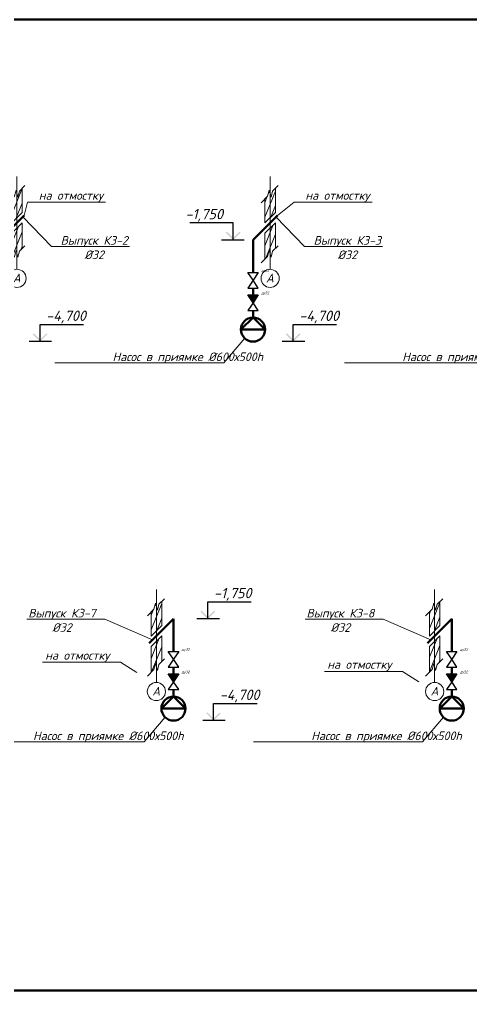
# Model space of a CAD drawing. Header units: millimetres. Extents: x -473555 to 660023, y 5037 to 453528.
# Drawn here: x 304483 to 317580, y 9755 to 37924 of the extents above; entities that cross this region are included whole.
import ezdxf
from ezdxf import colors
from ezdxf.entities.mleader import LeaderData, LeaderLine
from ezdxf.enums import TextEntityAlignment as Align
from ezdxf.math import Vec2, Vec3

# ---------------------------------------------------------------- set-up
doc = ezdxf.new("R2010")
doc.units = ezdxf.units.MM
doc.set_wipeout_variables(frame=1)
doc.layers.add('_ВК-маска', color=255, linetype='Continuous', transparency=0.9)
doc.layers.add('_ВК-Спецификация', color=3, linetype='Continuous', lineweight=15, plot=False, transparency=0.5)
doc.layers.add('ВК_K1', color=34, linetype='Continuous', lineweight=50)
doc.layers.add('ВК_К1_текст', color=34, linetype='Continuous')
doc.layers.add('ВК_К3_текст', color=4, linetype='Continuous')
doc.styles.add('ISOPEUR', font='isocpeui.ttf')

# ---------------------------------------------------------------- blocks, each defined once
blk = doc.blocks.new('_None')
blk = doc.blocks.new('*U115')
at = {"layer": '_ВК-Спецификация', "style": 'ISOPEUR'}
blk.add_attdef('ДУ', text='', height=50, dxfattribs=at).set_placement((235, 165), align=Align.CENTER)
blk.add_wipeout([(0, 0), (100, -152), (-100, -152)]).dxf.layer = '_ВК-маска'
blk.add_wipeout([(0, 0), (100, -152), (-100, -152)]).dxf.layer = '_ВК-маска'
blk.add_wipeout([(100, -152), (-100, -152), (0, 0)]).dxf.layer = '_ВК-маска'
at = {"linetype": 'ByBlock', "lineweight": 30}
blk.add_lwpolyline([(100, -152), (0, 0), (-100, -152), (100, -152)], dxfattribs=at)
blk.add_wipeout([(0, 0), (100, 151), (-100, 151)]).dxf.layer = '_ВК-маска'
blk.add_lwpolyline([(100, 151), (0, 0), (-100, 151), (100, 151)], dxfattribs=at)
blk = doc.blocks.new('*U349')
at = {"layer": '_ВК-Спецификация', "style": 'ISOPEUR'}
blk.add_attdef('ДУ', text='', height=50, dxfattribs=at).set_placement((235, 165), align=Align.CENTER)
blk.add_wipeout([(0, 0), (100, -152), (-100, -152)]).dxf.layer = '_ВК-маска'
blk.add_wipeout([(0, 0), (100, -152), (-100, -152)]).dxf.layer = '_ВК-маска'
blk.add_wipeout([(100, -152), (-100, -152), (0, 0)]).dxf.layer = '_ВК-маска'
at = {"linetype": 'ByBlock', "lineweight": 30}
blk.add_lwpolyline([(100, -152), (0, 0), (-100, -152), (100, -152)], dxfattribs=at)
blk.add_wipeout([(0, 0), (100, 151), (-100, 151)]).dxf.layer = '_ВК-маска'
h = blk.add_hatch(color=256)
h.dxf.hatch_style = 1
h.paths.add_polyline_path([(0, 0), (100, 151), (-100, 151)])
blk.add_lwpolyline([(100, 151), (0, 0), (-100, 151), (100, 151)], dxfattribs=at)
blk = doc.blocks.new('*U255')
at = {"linetype": 'ByBlock', "lineweight": -2}
h = blk.add_hatch(color=256, dxfattribs=at)
h.paths.add_polyline_path([(527, 212), (499, 240), (315, 57), (315, 0)])
h.paths.add_polyline_path([(131, 240), (103, 212), (315, 0), (315, 57)])
for p, q in [((315, 0), (315, 500)), ((315, 500), (1572, 500)), ((649, 0), (0, 0))]:
    blk.add_line(p, q, dxfattribs=at)
at = {"linetype": 'ByBlock', "style": 'ISOPEUR'}
blk.add_attdef('ОТМЕТКА', (521, 600), '', height=300, dxfattribs=at)
blk = doc.blocks.new('*U231')
at = {"lineweight": 15}
h = blk.add_hatch(dxfattribs=at)
h.set_pattern_fill('ANSI31', color=256, scale=50, angle=23, style=0)
h.set_pattern_definition([(68, (3183.52, 294.12), (-147.1904, 59.469), [])])
h.paths.add_polyline_path([(153, 993), (73, 913), (27, 740), (-27, 940), (-73, 766), (-153, 686), (-153, -12), (153, 295)])
h = blk.add_hatch(dxfattribs=at)
h.set_pattern_fill('ANSI31', color=256, scale=50, angle=23, style=0)
h.set_pattern_definition([(68, (3183.52, 310.29), (-147.1904, 59.469), [])])
h.paths.add_polyline_path([(153, -4), (-153, -311), (-153, -1060), (-73, -980), (-27, -807), (27, -1007), (73, -834), (153, -754)])
at = {"lineweight": 15, "ltscale": 100}
blk.add_line((0, 1340), (0, -1356), dxfattribs=at)
at = {"lineweight": 15, "ltscale": 2}
for points in [[(232, 1072), (73, 913), (27, 740), (-27, 940), (-73, 766), (-262, 577)], [(232, -675), (73, -834), (27, -1007), (-27, -807), (-73, -980), (-262, -1169)]]:
    blk.add_lwpolyline(points, dxfattribs=at)
at = {"lineweight": 15}
for points in [[(153, 993), (153, 295), (-153, -12), (-153, 686)], [(-153, -1060), (-153, -311), (153, -4), (153, -754)]]:
    blk.add_lwpolyline(points, dxfattribs=at)
at = {"lineweight": 15, "ltscale": 100}
blk.add_circle((0, -1619), 263, dxfattribs=at)
at = {"lineweight": 15, "ltscale": 100, "style": 'ISOPEUR'}
blk.add_attdef('ОСЬ', (-118, -1734), '', height=250, dxfattribs=at)
blk = doc.blocks.new('*U224')
at = {"linetype": 'ByBlock', "lineweight": -2}
h = blk.add_hatch(color=256, dxfattribs=at)
h.paths.add_polyline_path([(-527, 212), (-499, 240), (-315, 57), (-315, 0)])
h.paths.add_polyline_path([(-131, 240), (-103, 212), (-315, 0), (-315, 57)])
for p, q in [((-315, 500), (-1572, 500)), ((-315, 0), (-315, 500)), ((-649, 0), (0, 0))]:
    blk.add_line(p, q, dxfattribs=at)
at = {"linetype": 'ByBlock', "style": 'ISOPEUR'}
blk.add_attdef('ОТМЕТКА', (-1565, 600), '', height=300, dxfattribs=at)

msp = doc.modelspace()

# ---------------------------------------------------------------- linework, layer by layer
at = {"layer": 'ВК_K1'}
for p, q in [((304623.3, 32235.9), (303916.2, 31528.8)), ((311956.6, 32235.9), (311249.5, 31528.8)), ((310899.5, 28928.8), (311249.5, 29278.8)), ((311249.5, 29278.8), (311599.5, 28928.8)), ((311599.5, 28928.8), (310899.5, 28928.8)), ((308595.4, 17935.1), (308945.4, 18285.1)), ((308945.4, 18285.1), (309295.4, 17935.1)), ((316656.7, 17935.1), (317006.7, 18285.1)), ((317006.7, 18285.1), (317356.7, 17935.1)), ((309295.4, 17935.1), (308595.4, 17935.1)), ((317356.7, 17935.1), (316656.7, 17935.1))]:
    msp.add_line(p, q, dxfattribs=at)
msp.add_lwpolyline([(163169, 37924.2), (328100.9, 37924.2), (328100.9, 9755), (163169, 9755)], close=True, dxfattribs=at)
for centre in [(311249.5, 28928.8), (308945.4, 17935.1), (317006.7, 17935.1)]:
    msp.add_circle(centre, 350, dxfattribs=at)

# ---------------------------------------------------------------- block references
msp.add_blockref('*U231', (304411.1, 32031.8)).add_auto_attribs({'ОСЬ': 'A'})
at = {"layer": 'ВК_К1_текст'}
ref = msp.add_blockref('*U224', (310989.7, 31528.8), dxfattribs=at)
ref.add_attrib('ОТМЕТКА', '-1,750', (309289.1, 32128.8), dxfattribs={"layer": '0', "linetype": 'ByBlock', "height": 300, "style": 'ISOPEUR'})
ref = msp.add_blockref('*U255', (304764.3, 28578.8), dxfattribs=at)
ref.add_attrib('ОТМЕТКА', '-4,700', (305254.6, 29178.8), dxfattribs={"layer": '0', "linetype": 'ByBlock', "height": 300, "style": 'ISOPEUR'})
ref = msp.add_blockref('*U255', (312097.6, 28578.8), dxfattribs=at)
ref.add_attrib('ОТМЕТКА', '-4,700', (312588, 29178.8), dxfattribs={"layer": '0', "linetype": 'ByBlock', "height": 300, "style": 'ISOPEUR'})
ref = msp.add_blockref('*U255', (309625.2, 20535.1), dxfattribs=at)
ref.add_attrib('ОТМЕТКА', '-1,750', (310115.6, 21135.1), dxfattribs={"layer": '0', "linetype": 'ByBlock', "height": 300, "style": 'ISOPEUR'})
ref = msp.add_blockref('*U255', (309793.5, 17585.1), dxfattribs=at)
ref.add_attrib('ОТМЕТКА', '-4,700', (310283.9, 18185.1), dxfattribs={"layer": '0', "linetype": 'ByBlock', "height": 300, "style": 'ISOPEUR'})

# ---------------------------------------------------------------- leaders
at = {"layer": 'ВК_К1_текст', "linetype": 'Continuous'}
ml = msp.add_multileader_mtext('Standard', dxfattribs=at)
ml.set_content('%%C50', color=256, style='ISOPEUR')
ml.set_leader_properties(lineweight=15)
ml.set_arrow_properties(name='NONE')
ml.build(insert=Vec2(0, 0))
ml.multileader.update_dxf_attribs({"text_left_attachment_type": 6, "text_right_attachment_type": 6, "dogleg_length": 0.1, "arrow_head_size": 400, "scale": 100})
ctx = ml.context
ctx.base_point, ctx.scale, ctx.char_height, ctx.arrow_head_size, ctx.landing_gap_size, ctx.plane_origin = Vec3(277198.9, 36059.9), 100, 250, 400, 200, Vec3(286178, 25583.7)
ctx.left_attachment, ctx.right_attachment, ctx.text_align_type = 6, 6, 1
notes = []
notes.append((ctx, [(1, (1, 1, 0), (278158.7, 36059.9), (-1, 0), 10, [(0, [(278426.5, 35495)], 0, [])])]))
ctx.mtext.insert, ctx.mtext.width, ctx.mtext.alignment, ctx.mtext.flow_direction = Vec3(277673.8, 36359.9), 549.811, 2, 5
ml = msp.add_multileader_mtext('Standard', dxfattribs=at)
ml.set_content('%%C50', color=256, style='ISOPEUR')
ml.set_leader_properties(lineweight=15)
ml.set_arrow_properties(name='NONE')
ml.build(insert=Vec2(0, 0))
ml.multileader.update_dxf_attribs({"text_left_attachment_type": 6, "text_right_attachment_type": 6, "dogleg_length": 0.1, "arrow_head_size": 400, "scale": 100})
ctx = ml.context
ctx.base_point, ctx.scale, ctx.char_height, ctx.arrow_head_size, ctx.landing_gap_size, ctx.plane_origin = Vec3(278554.5, 30127.8), 100, 250, 400, 200, Vec3(287533.6, 19651.6)
ctx.left_attachment, ctx.right_attachment, ctx.text_align_type = 6, 6, 1
notes.append((ctx, [(1, (1, 1, 0), (279514.3, 30127.8), (-1, 0), 10, [(0, [(279782.1, 29563)], 0, [])])]))
ctx.mtext.insert, ctx.mtext.width, ctx.mtext.alignment, ctx.mtext.flow_direction = Vec3(279029.4, 30427.8), 549.811, 2, 5
ml = msp.add_multileader_mtext('Standard', dxfattribs=at)
ml.set_content('q=2,7л/с\\Pv=0,63м/с\\Ph/d=0,53', color=256, style='ISOPEUR')
ml.set_leader_properties(lineweight=15)
ml.set_arrow_properties(name='NONE')
ml.build(insert=Vec2(0, 0))
ml.multileader.update_dxf_attribs({"text_left_attachment_type": 6, "text_right_attachment_type": 6, "dogleg_length": 0.1, "arrow_head_size": 400, "scale": 100})
ctx = ml.context
ctx.base_point, ctx.scale, ctx.char_height, ctx.arrow_head_size, ctx.landing_gap_size, ctx.plane_origin = Vec3(236978.1, 28376.8), 100, 250, 400, 200, Vec3(252444.3, 23512)
ctx.left_attachment, ctx.right_attachment, ctx.text_align_type = 6, 6, 1
notes.append((ctx, [(1, (1, 1, 0), (238956, 28376.8), (-1, 0), 10, [(0, [(241743.3, 27312.1)], 0, [])])]))
ctx.mtext.insert, ctx.mtext.width, ctx.mtext.alignment, ctx.mtext.flow_direction = Vec3(237962.1, 28676.8), 1393.182, 2, 5
ml = msp.add_multileader_mtext('Standard', dxfattribs=at)
ml.set_content('Насос в приямке %%C600х500h', color=256, style='ISOPEUR')
ml.set_leader_properties(lineweight=15)
ml.set_arrow_properties(name='NONE')
ml.build(insert=Vec2(0, 0))
ml.multileader.update_dxf_attribs({"text_left_attachment_type": 6, "text_right_attachment_type": 6, "dogleg_length": 0.1, "arrow_head_size": 400, "scale": 100})
ctx = ml.context
ctx.base_point, ctx.scale, ctx.char_height, ctx.arrow_head_size, ctx.landing_gap_size, ctx.plane_origin = Vec3(294060.9, 27964.1), 100, 250, 400, 200, Vec3(304153.6, 17487.9)
ctx.left_attachment, ctx.right_attachment, ctx.text_align_type = 6, 6, 1
notes.append((ctx, [(1, (1, 1, 0), (296134.4, 27964.1), (-1, 0), 10, [(0, [(296741.2, 28675)], 0, [])])]))
ctx.mtext.insert, ctx.mtext.width, ctx.mtext.alignment, ctx.mtext.flow_direction = Vec3(295092.6, 28264.1), 1666.841, 2, 5
ml = msp.add_multileader_mtext('Standard', dxfattribs=at)
ml.set_content('Насос в приямке %%C600х500h', color=256, style='ISOPEUR')
ml.set_leader_properties(lineweight=15)
ml.set_arrow_properties(name='NONE')
ml.build(insert=Vec2(0, 0))
ml.multileader.update_dxf_attribs({"text_left_attachment_type": 6, "text_right_attachment_type": 6, "dogleg_length": 0.1, "arrow_head_size": 400, "scale": 100})
ctx = ml.context
ctx.base_point, ctx.scale, ctx.char_height, ctx.arrow_head_size, ctx.landing_gap_size, ctx.plane_origin = Vec3(300994.8, 27964.1), 100, 250, 400, 200, Vec3(311087.6, 17487.9)
ctx.left_attachment, ctx.right_attachment, ctx.text_align_type = 6, 6, 1
notes.append((ctx, [(1, (1, 1, 0), (303068.3, 27964.1), (-1, 0), 10, [(0, [(303675.2, 28675)], 0, [])])]))
ctx.mtext.insert, ctx.mtext.width, ctx.mtext.alignment, ctx.mtext.flow_direction = Vec3(302026.6, 28264.1), 1666.841, 2, 5
ml = msp.add_multileader_mtext('Standard', dxfattribs=at)
ml.set_content('Насос в приямке %%C600х500h', color=256, style='ISOPEUR')
ml.set_leader_properties(lineweight=15)
ml.set_arrow_properties(name='NONE')
ml.build(insert=Vec2(0, 0))
ml.multileader.update_dxf_attribs({"text_left_attachment_type": 6, "text_right_attachment_type": 6, "dogleg_length": 0.1, "arrow_head_size": 400, "scale": 100})
ctx = ml.context
ctx.base_point, ctx.scale, ctx.char_height, ctx.arrow_head_size, ctx.landing_gap_size, ctx.plane_origin = Vec3(308328.2, 27964.1), 100, 250, 400, 200, Vec3(318420.9, 17487.9)
ctx.left_attachment, ctx.right_attachment, ctx.text_align_type = 6, 6, 1
notes.append((ctx, [(1, (1, 1, 0), (310401.6, 27964.1), (-1, 0), 10, [(0, [(311008.5, 28675)], 0, [])])]))
ctx.mtext.insert, ctx.mtext.width, ctx.mtext.alignment, ctx.mtext.flow_direction = Vec3(309359.9, 28264.1), 1666.841, 2, 5
ml = msp.add_multileader_mtext('Standard', dxfattribs=at)
ml.set_content('Насос в приямке %%C600х500h', color=256, style='ISOPEUR')
ml.set_leader_properties(lineweight=15)
ml.set_arrow_properties(name='NONE')
ml.build(insert=Vec2(0, 0))
ml.multileader.update_dxf_attribs({"text_left_attachment_type": 6, "text_right_attachment_type": 6, "dogleg_length": 0.1, "arrow_head_size": 400, "scale": 100})
ctx = ml.context
ctx.base_point, ctx.scale, ctx.char_height, ctx.arrow_head_size, ctx.landing_gap_size, ctx.plane_origin = Vec3(316720.9, 27964.1), 100, 250, 400, 200, Vec3(326813.6, 17487.9)
ctx.left_attachment, ctx.right_attachment, ctx.text_align_type = 6, 6, 1
notes.append((ctx, [(1, (1, 1, 0), (318794.3, 27964.1), (-1, 0), 10, [(0, [(319401.2, 28675)], 0, [])])]))
ctx.mtext.insert, ctx.mtext.width, ctx.mtext.alignment, ctx.mtext.flow_direction = Vec3(317752.6, 28264.1), 1666.841, 2, 5
ml = msp.add_multileader_mtext('Standard', dxfattribs=at)
ml.set_content('q=4,7л/с\\Pv=0,73м/с\\Ph/d=0,4', color=256, style='ISOPEUR')
ml.set_leader_properties(lineweight=15)
ml.set_arrow_properties(name='NONE')
ml.build(insert=Vec2(0, 0))
ml.multileader.update_dxf_attribs({"text_left_attachment_type": 6, "text_right_attachment_type": 6, "dogleg_length": 0.1, "arrow_head_size": 400, "scale": 100})
ctx = ml.context
ctx.base_point, ctx.scale, ctx.char_height, ctx.arrow_head_size, ctx.landing_gap_size, ctx.plane_origin = Vec3(235470.3, 26869), 100, 250, 400, 200, Vec3(250936.6, 22004.2)
ctx.left_attachment, ctx.right_attachment, ctx.text_align_type = 6, 6, 1
notes.append((ctx, [(1, (1, 1, 0), (237448.3, 26869), (-1, 0), 10, [(0, [(240235.5, 25804.3)], 0, [])])]))
ctx.mtext.insert, ctx.mtext.width, ctx.mtext.alignment, ctx.mtext.flow_direction = Vec3(236454.3, 27169), 1393.182, 2, 5
ml = msp.add_multileader_mtext('Standard', dxfattribs=at)
ml.set_content('q=4,7л/с\\Pv=0,73м/с\\Ph/d=0,4', color=256, style='ISOPEUR')
ml.set_leader_properties(lineweight=15)
ml.set_arrow_properties(name='NONE')
ml.build(insert=Vec2(0, 0))
ml.multileader.update_dxf_attribs({"text_left_attachment_type": 6, "text_right_attachment_type": 6, "dogleg_length": 0.1, "arrow_head_size": 400, "scale": 100})
ctx = ml.context
ctx.base_point, ctx.scale, ctx.char_height, ctx.arrow_head_size, ctx.landing_gap_size, ctx.plane_origin = Vec3(243789.9, 23144.7), 100, 250, 400, 200, Vec3(259113.1, 17713.2)
ctx.left_attachment, ctx.right_attachment, ctx.text_align_type = 6, 6, 1
notes.append((ctx, [(0, (1, 1, 0), (243779.9, 23144.7), (1, 0), 10, [(0, [(243034, 24447)], 0, [])])]))
ctx.mtext.insert, ctx.mtext.width, ctx.mtext.alignment, ctx.mtext.flow_direction = Vec3(244773.9, 23444.7), 1393.182, 2, 5
ml = msp.add_multileader_mtext('Standard', dxfattribs=at)
ml.set_content('Насос в приямке %%C600х500h', color=256, style='ISOPEUR')
ml.set_leader_properties(lineweight=15)
ml.set_arrow_properties(name='NONE')
ml.build(insert=Vec2(0, 0))
ml.multileader.update_dxf_attribs({"text_left_attachment_type": 6, "text_right_attachment_type": 6, "dogleg_length": 0.1, "arrow_head_size": 400, "scale": 100})
ctx = ml.context
ctx.base_point, ctx.scale, ctx.char_height, ctx.arrow_head_size, ctx.landing_gap_size, ctx.plane_origin = Vec3(287895.7, 16970.4), 100, 250, 400, 200, Vec3(297988.4, 6494.3)
ctx.left_attachment, ctx.right_attachment, ctx.text_align_type = 6, 6, 1
notes.append((ctx, [(1, (1, 1, 0), (289969.2, 16970.4), (-1, 0), 10, [(0, [(290576, 17681.3)], 0, [])])]))
ctx.mtext.insert, ctx.mtext.width, ctx.mtext.alignment, ctx.mtext.flow_direction = Vec3(288927.4, 17270.4), 1666.841, 2, 5
ml = msp.add_multileader_mtext('Standard', dxfattribs=at)
ml.set_content('Насос в приямке %%C600х500h', color=256, style='ISOPEUR')
ml.set_leader_properties(lineweight=15)
ml.set_arrow_properties(name='NONE')
ml.build(insert=Vec2(0, 0))
ml.multileader.update_dxf_attribs({"text_left_attachment_type": 6, "text_right_attachment_type": 6, "dogleg_length": 0.1, "arrow_head_size": 400, "scale": 100})
ctx = ml.context
ctx.base_point, ctx.scale, ctx.char_height, ctx.arrow_head_size, ctx.landing_gap_size, ctx.plane_origin = Vec3(298690.7, 16970.4), 100, 250, 400, 200, Vec3(308783.5, 6494.3)
ctx.left_attachment, ctx.right_attachment, ctx.text_align_type = 6, 6, 1
notes.append((ctx, [(1, (1, 1, 0), (300764.2, 16970.4), (-1, 0), 10, [(0, [(301371.1, 17681.3)], 0, [])])]))
ctx.mtext.insert, ctx.mtext.width, ctx.mtext.alignment, ctx.mtext.flow_direction = Vec3(299722.5, 17270.4), 1666.841, 2, 5
ml = msp.add_multileader_mtext('Standard', dxfattribs=at)
ml.set_content('Насос в приямке %%C600х500h', color=256, style='ISOPEUR')
ml.set_leader_properties(lineweight=15)
ml.set_arrow_properties(name='NONE')
ml.build(insert=Vec2(0, 0))
ml.multileader.update_dxf_attribs({"text_left_attachment_type": 6, "text_right_attachment_type": 6, "dogleg_length": 0.1, "arrow_head_size": 400, "scale": 100})
ctx = ml.context
ctx.base_point, ctx.scale, ctx.char_height, ctx.arrow_head_size, ctx.landing_gap_size, ctx.plane_origin = Vec3(306024.1, 16970.4), 100, 250, 400, 200, Vec3(316116.8, 6494.3)
ctx.left_attachment, ctx.right_attachment, ctx.text_align_type = 6, 6, 1
notes.append((ctx, [(1, (1, 1, 0), (308097.5, 16970.4), (-1, 0), 10, [(0, [(308704.4, 17681.3)], 0, [])])]))
ctx.mtext.insert, ctx.mtext.width, ctx.mtext.alignment, ctx.mtext.flow_direction = Vec3(307055.8, 17270.4), 1666.841, 2, 5
ml = msp.add_multileader_mtext('Standard', dxfattribs=at)
ml.set_content('Насос в приямке %%C600х500h', color=256, style='ISOPEUR')
ml.set_leader_properties(lineweight=15)
ml.set_arrow_properties(name='NONE')
ml.build(insert=Vec2(0, 0))
ml.multileader.update_dxf_attribs({"text_left_attachment_type": 6, "text_right_attachment_type": 6, "dogleg_length": 0.1, "arrow_head_size": 400, "scale": 100})
ctx = ml.context
ctx.base_point, ctx.scale, ctx.char_height, ctx.arrow_head_size, ctx.landing_gap_size, ctx.plane_origin = Vec3(314085.3, 16970.4), 100, 250, 400, 200, Vec3(324178.1, 6494.3)
ctx.left_attachment, ctx.right_attachment, ctx.text_align_type = 6, 6, 1
notes.append((ctx, [(1, (1, 1, 0), (316158.8, 16970.4), (-1, 0), 10, [(0, [(316765.7, 17681.3)], 0, [])])]))
ctx.mtext.insert, ctx.mtext.width, ctx.mtext.alignment, ctx.mtext.flow_direction = Vec3(315117.1, 17270.4), 1666.841, 2, 5
ml = msp.add_multileader_mtext('Standard', dxfattribs=at)
ml.set_content('Выпуск К1-4\\P%%C100', color=256, style='ISOPEUR')
ml.set_leader_properties(lineweight=15)
ml.set_arrow_properties(name='NONE')
ml.build(insert=Vec2(0, 0))
ml.multileader.update_dxf_attribs({"text_left_attachment_type": 6, "text_right_attachment_type": 6, "dogleg_length": 0.1, "arrow_head_size": 400, "scale": 100})
ctx = ml.context
ctx.base_point, ctx.scale, ctx.char_height, ctx.arrow_head_size, ctx.landing_gap_size, ctx.plane_origin = Vec3(263647.6, 12635.2), 100, 250, 400, 200, Vec3(275984.6, 7212.8)
ctx.left_attachment, ctx.right_attachment, ctx.text_align_type = 6, 6, 1
notes.append((ctx, [(1, (1, 1, 0), (266049.7, 12635.2), (-1, 0), 10, [(0, [(267513.1, 11119.9)], 0, [])])]))
ctx.mtext.insert, ctx.mtext.width, ctx.mtext.alignment, ctx.mtext.flow_direction = Vec3(264843.7, 12935.2), 2001.515, 2, 5
at = {"layer": 'ВК_К3_текст', "linetype": 'Continuous'}
ml = msp.add_multileader_mtext('Standard', dxfattribs=at)
ml.set_content('на отмостку', color=256, style='ISOPEUR')
ml.set_leader_properties(lineweight=15)
ml.set_arrow_properties(name='NONE')
ml.build(insert=Vec2(0, 0))
ml.multileader.update_dxf_attribs({"text_left_attachment_type": 6, "text_right_attachment_type": 6, "dogleg_length": 0.1, "arrow_head_size": 400, "scale": 100})
ctx = ml.context
ctx.base_point, ctx.scale, ctx.char_height, ctx.arrow_head_size, ctx.landing_gap_size, ctx.plane_origin = Vec3(304729.5, 32619), 100, 250, 400, 200, Vec3(309091, 22646)
ctx.left_attachment, ctx.right_attachment, ctx.text_align_type = 6, 6, 1
notes.append((ctx, [(0, (1, 1, 0), (304719.5, 32619), (1, 0), 10, [(0, [(304623.3, 32235.9)], 0, [])])]))
ctx.mtext.insert, ctx.mtext.alignment, ctx.mtext.flow_direction = Vec3(305971.8, 32944), 2, 5
ml = msp.add_multileader_mtext('Standard', dxfattribs=at)
ml.set_content('на отмостку', color=256, style='ISOPEUR')
ml.set_leader_properties(lineweight=15)
ml.set_arrow_properties(name='NONE')
ml.build(insert=Vec2(0, 0))
ml.multileader.update_dxf_attribs({"text_left_attachment_type": 6, "text_right_attachment_type": 6, "dogleg_length": 0.1, "arrow_head_size": 400, "scale": 100})
ctx = ml.context
ctx.base_point, ctx.scale, ctx.char_height, ctx.arrow_head_size, ctx.landing_gap_size, ctx.plane_origin = Vec3(312453, 32619.2), 100, 250, 400, 200, Vec3(316814.5, 22646.1)
ctx.left_attachment, ctx.right_attachment, ctx.text_align_type = 6, 6, 1
notes.append((ctx, [(0, (1, 1, 0), (312443, 32619.2), (1, 0), 10, [(0, [(311956.6, 32235.9)], 0, [])])]))
ctx.mtext.insert, ctx.mtext.alignment, ctx.mtext.flow_direction = Vec3(313695.3, 32944.2), 2, 5
ml = msp.add_multileader_mtext('Standard', dxfattribs=at)
ml.set_content('Выпуск К3-2\\P%%C32', color=256, style='ISOPEUR')
ml.set_leader_properties(lineweight=15)
ml.set_arrow_properties(name='NONE')
ml.build(insert=Vec2(0, 0))
ml.multileader.update_dxf_attribs({"text_left_attachment_type": 6, "text_right_attachment_type": 6, "dogleg_length": 0.1, "arrow_head_size": 400, "scale": 100})
ctx = ml.context
ctx.base_point, ctx.scale, ctx.char_height, ctx.arrow_head_size, ctx.landing_gap_size, ctx.plane_origin = Vec3(305422.2, 31340.1), 100, 250, 400, 200, Vec3(309582.6, 22622.5)
ctx.left_attachment, ctx.right_attachment, ctx.text_align_type = 6, 6, 1
notes.append((ctx, [(0, (1, 1, 0), (305412.2, 31340.1), (1, 0), 10, [(0, [(304581.1, 32193.8)], 0, [])])]))
ctx.mtext.insert, ctx.mtext.alignment, ctx.mtext.flow_direction = Vec3(306649, 31640.1), 2, 5
ml = msp.add_multileader_mtext('Standard', dxfattribs=at)
ml.set_content('Выпуск К3-3\\P%%C32', color=256, style='ISOPEUR')
ml.set_leader_properties(lineweight=15)
ml.set_arrow_properties(name='NONE')
ml.build(insert=Vec2(0, 0))
ml.multileader.update_dxf_attribs({"text_left_attachment_type": 6, "text_right_attachment_type": 6, "dogleg_length": 0.1, "arrow_head_size": 400, "scale": 100})
ctx = ml.context
ctx.base_point, ctx.scale, ctx.char_height, ctx.arrow_head_size, ctx.landing_gap_size, ctx.plane_origin = Vec3(312755.6, 31340.1), 100, 250, 400, 200, Vec3(316915.9, 22622.5)
ctx.left_attachment, ctx.right_attachment, ctx.text_align_type = 6, 6, 1
notes.append((ctx, [(0, (1, 1, 0), (312745.6, 31340.1), (1, 0), 10, [(0, [(311914.5, 32193.8)], 0, [])])]))
ctx.mtext.insert, ctx.mtext.alignment, ctx.mtext.flow_direction = Vec3(313982.3, 31640.1), 2, 5
ml = msp.add_multileader_mtext('Standard', dxfattribs=at)
ml.set_content('Выпуск К3-7\\P%%C32', color=256, style='ISOPEUR')
ml.set_leader_properties(lineweight=15)
ml.set_arrow_properties(name='NONE')
ml.build(insert=Vec2(0, 0))
ml.multileader.update_dxf_attribs({"text_left_attachment_type": 6, "text_right_attachment_type": 6, "dogleg_length": 0.1, "arrow_head_size": 400, "scale": 100})
ctx = ml.context
ctx.base_point, ctx.scale, ctx.char_height, ctx.arrow_head_size, ctx.landing_gap_size, ctx.plane_origin = Vec3(304481.8, 20527.2), 100, 250, 400, 200, Vec3(308823.6, 10554.2)
ctx.left_attachment, ctx.right_attachment, ctx.text_align_type = 6, 6, 1
notes.append((ctx, [(1, (1, 1, 0), (306956.6, 20527.2), (-1, 0), 10, [(0, [(308338.1, 19927.9)], 0, [])])]))
ctx.mtext.insert, ctx.mtext.alignment, ctx.mtext.flow_direction = Vec3(305714.2, 20827.2), 2, 5
ml = msp.add_multileader_mtext('Standard', dxfattribs=at)
ml.set_content('Выпуск К3-8\\P%%C32', color=256, style='ISOPEUR')
ml.set_leader_properties(lineweight=15)
ml.set_arrow_properties(name='NONE')
ml.build(insert=Vec2(0, 0))
ml.multileader.update_dxf_attribs({"text_left_attachment_type": 6, "text_right_attachment_type": 6, "dogleg_length": 0.1, "arrow_head_size": 400, "scale": 100})
ctx = ml.context
ctx.base_point, ctx.scale, ctx.char_height, ctx.arrow_head_size, ctx.landing_gap_size, ctx.plane_origin = Vec3(312554.3, 20527.2), 100, 250, 400, 200, Vec3(316884.9, 10554.2)
ctx.left_attachment, ctx.right_attachment, ctx.text_align_type = 6, 6, 1
notes.append((ctx, [(1, (1, 1, 0), (315017.9, 20527.2), (-1, 0), 10, [(0, [(316399.4, 19927.9)], 0, [])])]))
ctx.mtext.insert, ctx.mtext.alignment, ctx.mtext.flow_direction = Vec3(313781.1, 20827.2), 2, 5
ml = msp.add_multileader_mtext('Standard', dxfattribs=at)
ml.set_content('на отмостку', color=256, style='ISOPEUR')
ml.set_leader_properties(lineweight=15)
ml.set_arrow_properties(name='NONE')
ml.build(insert=Vec2(0, 0))
ml.multileader.update_dxf_attribs({"text_left_attachment_type": 6, "text_right_attachment_type": 6, "dogleg_length": 0.1, "arrow_head_size": 400, "scale": 100})
ctx = ml.context
ctx.base_point, ctx.scale, ctx.char_height, ctx.arrow_head_size, ctx.landing_gap_size, ctx.plane_origin = Vec3(304916.7, 19277.5), 100, 250, 400, 200, Vec3(309278.2, 9304.4)
ctx.left_attachment, ctx.right_attachment, ctx.text_align_type = 6, 6, 1
notes.append((ctx, [(1, (1, 1, 0), (307411.2, 19277.5), (-1, 0), 10, [(0, [(307887.1, 18977.2)], 0, [])])]))
ctx.mtext.insert, ctx.mtext.alignment, ctx.mtext.flow_direction = Vec3(306158.9, 19602.5), 2, 5
ml = msp.add_multileader_mtext('Standard', dxfattribs=at)
ml.set_content('на отмостку', color=256, style='ISOPEUR')
ml.set_leader_properties(lineweight=15)
ml.set_arrow_properties(name='NONE')
ml.build(insert=Vec2(0, 0))
ml.multileader.update_dxf_attribs({"text_left_attachment_type": 6, "text_right_attachment_type": 6, "dogleg_length": 0.1, "arrow_head_size": 400, "scale": 100})
ctx = ml.context
ctx.base_point, ctx.scale, ctx.char_height, ctx.arrow_head_size, ctx.landing_gap_size, ctx.plane_origin = Vec3(313087.4, 19013.9), 100, 250, 400, 200, Vec3(317448.8, 9040.8)
ctx.left_attachment, ctx.right_attachment, ctx.text_align_type = 6, 6, 1
notes.append((ctx, [(1, (1, 1, 0), (315581.8, 19013.9), (-1, 0), 10, [(0, [(316057.7, 18713.6)], 0, [])])]))
ctx.mtext.insert, ctx.mtext.alignment, ctx.mtext.flow_direction = Vec3(314329.6, 19338.9), 2, 5
for ctx, leaders in notes:
    for number, flags, end, landing, length, lines in leaders:
        leader = LeaderData()
        leader.index, (leader.has_last_leader_line, leader.has_dogleg_vector, leader.attachment_direction) = number, flags
        leader.last_leader_point, leader.dogleg_vector, leader.dogleg_length = Vec3(end), Vec3(landing), length
        for number, points, colour, breaks in lines:
            line = LeaderLine()
            line.index, line.vertices, line.color, line.breaks = number, Vec3.list(points), colors.encode_raw_color(colour), breaks
            leader.lines.append(line)
        ctx.leaders.append(leader)

# ---------------------------------------------------------------- next in the draw order: block references
at = {"layer": 'ВК_K1', "xscale": 1.5, "yscale": 1.5, "zscale": 1.5}
for p in [(311249.5, 30360.5), (308945.4, 19366.8), (317006.7, 19366.8)]:
    msp.add_blockref('*U115', p, dxfattribs=at).add_auto_attribs({'ДУ': 'ду32'})

# ---------------------------------------------------------------- next in the draw order: linework, layer by layer
at = {"layer": 'ВК_K1'}
for p, q in [((311249.5, 30587.8), (311249.5, 31528.8)), ((308945.4, 20535.1), (308238.3, 19828)), ((308945.4, 19594.1), (308945.4, 20535.1)), ((317006.7, 20535.1), (316299.6, 19828)), ((317006.7, 19594.1), (317006.7, 20535.1))]:
    msp.add_line(p, q, dxfattribs=at)

# ---------------------------------------------------------------- next in the draw order: block references
at = {"layer": 'ВК_K1', "xscale": 1.5, "yscale": 1.5, "zscale": 1.5}
for p in [(311249.5, 29706), (308945.4, 18712.3), (317006.7, 18712.3)]:
    msp.add_blockref('*U349', p, dxfattribs=at).add_auto_attribs({'ДУ': 'ду32'})

# ---------------------------------------------------------------- next in the draw order: linework, layer by layer
at = {"layer": 'ВК_K1'}
for p, q in [((311249.5, 29933.3), (311249.5, 30133.3)), ((311249.5, 29478.8), (311249.5, 29278.8)), ((308945.4, 18939.6), (308945.4, 19139.6)), ((317006.7, 18939.6), (317006.7, 19139.6)), ((308945.4, 18485.1), (308945.4, 18285.1)), ((317006.7, 18485.1), (317006.7, 18285.1))]:
    msp.add_line(p, q, dxfattribs=at)

# ---------------------------------------------------------------- next in the draw order: block references
for p in [(311744.5, 32031.8), (308450.4, 20048.2), (316511.7, 20048.2)]:
    msp.add_blockref('*U231', p).add_auto_attribs({'ОСЬ': 'A'})

doc.saveas('drawing.dxf')
